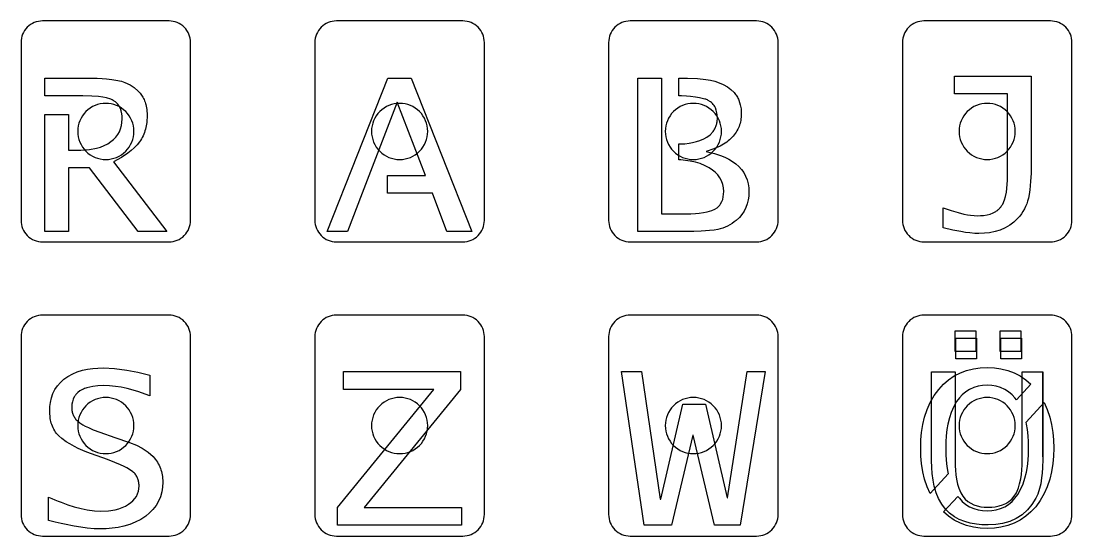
# Model space of a CAD drawing. Extents: x -337 to 6273, y 368 to 2065.
# Drawn here: x -197.6 to -85.4, y 1638.6 to 1693.6 of the extents above; entities that cross this region are included whole.
import ezdxf

# ---------------------------------------------------------------- set-up
doc = ezdxf.new("R2010")
doc.units = 0
doc.header["$LTSCALE"] = 100
doc.layers.add('EBENE_1', color=1, linetype='CONTINUOUS')

msp = doc.modelspace()

# ---------------------------------------------------------------- linework, layer by layer
at = {"layer": 'EBENE_1', "color": 2}
for points in [[(-181.785078, 1693.602127), (-195.28509, 1693.602127, 0.199586), (-196.911423, 1692.928468, 0.199586), (-197.585082, 1691.302135), (-197.585082, 1672.302118, 0.199586), (-196.911423, 1670.675786, 0.199586), (-195.28509, 1670.002127), (-181.785073, 1670.002127, 0.199586), (-180.158741, 1670.675786, 0.199586), (-179.485082, 1672.302118), (-179.485082, 1691.302135, 0.199586), (-180.158742, 1692.928468, 0.199586), (-181.785078, 1693.602127)], [(-150.425078, 1693.602127), (-163.92509, 1693.602127, 0.199586), (-165.551423, 1692.928468, 0.199586), (-166.225082, 1691.302135), (-166.225082, 1672.302118, 0.199586), (-165.551423, 1670.675786, 0.199586), (-163.92509, 1670.002127), (-150.425073, 1670.002127, 0.199586), (-148.798741, 1670.675786, 0.199586), (-148.125082, 1672.302118), (-148.125082, 1691.302135, 0.199586), (-148.798742, 1692.928468, 0.199586), (-150.425078, 1693.602127)], [(-119.065078, 1693.602127), (-132.56509, 1693.602127, 0.199586), (-134.191423, 1692.928468, 0.199586), (-134.865082, 1691.302135), (-134.865082, 1672.302118, 0.199586), (-134.191423, 1670.675786, 0.199586), (-132.56509, 1670.002127), (-119.065073, 1670.002127, 0.199586), (-117.438741, 1670.675786, 0.199586), (-116.765082, 1672.302118), (-116.765082, 1691.302135, 0.199586), (-117.438742, 1692.928468, 0.199586), (-119.065078, 1693.602127)], [(-87.705078, 1693.602127), (-101.20509, 1693.602127, 0.199586), (-102.831423, 1692.928468, 0.199586), (-103.505082, 1691.302135), (-103.505082, 1672.302118, 0.199586), (-102.831423, 1670.675786, 0.199586), (-101.20509, 1670.002127), (-87.705073, 1670.002127, 0.199586), (-86.078741, 1670.675786, 0.199586), (-85.405082, 1672.302118), (-85.405082, 1691.302135, 0.199586), (-86.078742, 1692.928468, 0.199586), (-87.705078, 1693.602127)], [(-181.785078, 1662.176127), (-195.28509, 1662.176127, 0.199586), (-196.911423, 1661.502468, 0.199586), (-197.585082, 1659.876135), (-197.585082, 1640.876118, 0.199586), (-196.911423, 1639.249786, 0.199586), (-195.28509, 1638.576127), (-181.785073, 1638.576127, 0.199586), (-180.158741, 1639.249786, 0.199586), (-179.485082, 1640.876118), (-179.485082, 1659.876135, 0.199586), (-180.158742, 1661.502468, 0.199586), (-181.785078, 1662.176127)], [(-150.425078, 1662.176127), (-163.92509, 1662.176127, 0.199586), (-165.551423, 1661.502468, 0.199586), (-166.225082, 1659.876135), (-166.225082, 1640.876118, 0.199586), (-165.551423, 1639.249786, 0.199586), (-163.92509, 1638.576127), (-150.425073, 1638.576127, 0.199586), (-148.798741, 1639.249786, 0.199586), (-148.125082, 1640.876118), (-148.125082, 1659.876135, 0.199586), (-148.798742, 1661.502468, 0.199586), (-150.425078, 1662.176127)], [(-119.065078, 1662.176127), (-132.56509, 1662.176127, 0.199586), (-134.191423, 1661.502468, 0.199586), (-134.865082, 1659.876135), (-134.865082, 1640.876118, 0.199586), (-134.191423, 1639.249786, 0.199586), (-132.56509, 1638.576127), (-119.065073, 1638.576127, 0.199586), (-117.438741, 1639.249786, 0.199586), (-116.765082, 1640.876118), (-116.765082, 1659.876135, 0.199586), (-117.438742, 1661.502468, 0.199586), (-119.065078, 1662.176127)], [(-87.705078, 1662.176127), (-101.20509, 1662.176127, 0.199586), (-102.831423, 1661.502468, 0.199586), (-103.505082, 1659.876135), (-103.505082, 1640.876118, 0.199586), (-102.831423, 1639.249786, 0.199586), (-101.20509, 1638.576127), (-87.705073, 1638.576127, 0.199586), (-86.078741, 1639.249786, 0.199586), (-85.405082, 1640.876118), (-85.405082, 1659.876135, 0.199586), (-86.078742, 1661.502468, 0.199586), (-87.705078, 1662.176127)]]:
    msp.add_lwpolyline(points, format="xyb", close=True, dxfattribs=at)
at = {"layer": 'EBENE_1', "color": 7}
for points in [[(-190.259191, 1677.924572), (-192.534483, 1677.924572), (-192.534483, 1671.098695), (-195.057957, 1671.098695), (-195.057957, 1683.620081), (-192.534483, 1683.620081), (-192.534483, 1679.816388), (-191.205099, 1679.816388), (-190.279019, 1679.868026), (-189.517794, 1680.005141), (-189.093617, 1680.130972), (-188.714523, 1680.281835), (-188.328265, 1680.482693), (-187.983899, 1680.713163), (-187.705422, 1680.9471), (-187.472208, 1681.190903), (-187.259277, 1681.474505), (-187.088137, 1681.775424), (-186.957668, 1682.093085), (-186.863813, 1682.437799), (-186.813055, 1682.769837), (-186.795122, 1683.134456), (-186.805799, 1683.434339), (-186.835141, 1683.695754), (-186.89621, 1683.988857), (-186.978536, 1684.238166), (-187.107077, 1684.50071, 0.041184), (-187.262182, 1684.720999, 0.043664), (-187.457413, 1684.917143, 0.042429), (-187.6899, 1685.081596, 0.042304), (-188.006027, 1685.232859), (-188.474736, 1685.378564), (-188.841286, 1685.45534), (-189.304065, 1685.522533), (-190.026235, 1685.58281), (-190.987796, 1685.606879), (-192.534483, 1685.606879), (-195.052644, 1685.606879), (-195.052644, 1687.498695), (-190.463711, 1687.498695), (-189.929496, 1687.49433), (-189.456105, 1687.482227), (-188.914399, 1687.456806), (-188.45188, 1687.4229), (-187.896915, 1687.362785), (-187.454889, 1687.294115), (-186.876807, 1687.161618), (-186.488341, 1687.025741), (-185.947709, 1686.765326), (-185.504283, 1686.481381), (-185.063872, 1686.100137, -0.042775), (-184.717387, 1685.682126, -0.043941), (-184.444881, 1685.204842, -0.041965), (-184.249164, 1684.663771), (-184.147662, 1684.145343), (-184.110789, 1683.54889), (-184.160552, 1682.743327), (-184.296388, 1682.0524, -0.043727), (-184.56442, 1681.323224, -0.04638), (-184.936261, 1680.691992), (-185.19395, 1680.369324), (-185.516749, 1680.033812), (-185.826057, 1679.758529), (-186.192625, 1679.472408), (-186.852812, 1679.032267), (-187.696092, 1678.563699), (-182.034025, 1671.098695), (-185.082262, 1671.098695), (-190.259191, 1677.924572)], [(-190.259191, 1677.924572), (-192.534483, 1677.924572), (-192.534483, 1671.098695), (-195.057957, 1671.098695), (-195.057957, 1683.620081), (-192.534483, 1683.620081), (-192.534483, 1679.816388), (-191.205099, 1679.816388), (-190.279019, 1679.868026), (-189.517794, 1680.005141), (-189.093617, 1680.130972), (-188.714523, 1680.281835), (-188.328265, 1680.482693), (-187.983899, 1680.713163), (-187.705422, 1680.9471), (-187.472208, 1681.190903), (-187.259277, 1681.474505), (-187.088137, 1681.775424), (-186.957668, 1682.093085), (-186.863813, 1682.437799), (-186.813055, 1682.769837), (-186.795122, 1683.134456), (-186.805799, 1683.434339), (-186.835141, 1683.695754), (-186.89621, 1683.988857), (-186.978536, 1684.238166), (-187.107077, 1684.50071, 0.041184), (-187.262182, 1684.720999, 0.043664), (-187.457413, 1684.917143, 0.042429), (-187.6899, 1685.081596, 0.042304), (-188.006027, 1685.232859), (-188.474736, 1685.378564), (-188.841286, 1685.45534), (-189.304065, 1685.522533), (-190.026235, 1685.58281), (-190.987796, 1685.606879), (-192.534483, 1685.606879), (-195.052644, 1685.606879), (-195.052644, 1687.498695), (-190.463711, 1687.498695), (-189.929496, 1687.49433), (-189.456105, 1687.482227), (-188.914399, 1687.456806), (-188.45188, 1687.4229), (-187.896915, 1687.362785), (-187.454889, 1687.294115), (-186.876807, 1687.161618), (-186.488341, 1687.025741), (-185.947709, 1686.765326), (-185.504283, 1686.481381), (-185.063872, 1686.100137, -0.042775), (-184.717387, 1685.682126, -0.043941), (-184.444881, 1685.204842, -0.041965), (-184.249164, 1684.663771), (-184.147662, 1684.145343), (-184.110789, 1683.54889), (-184.160552, 1682.743327), (-184.296388, 1682.0524, -0.043727), (-184.56442, 1681.323224, -0.04638), (-184.936261, 1680.691992), (-185.19395, 1680.369324), (-185.516749, 1680.033812), (-185.826057, 1679.758529), (-186.192625, 1679.472408), (-186.852812, 1679.032267), (-187.696092, 1678.563699), (-182.034025, 1671.098695), (-185.082262, 1671.098695), (-190.259191, 1677.924572)], [(-123.287705, 1682.811704), (-123.255819, 1683.242109), (-123.26811, 1683.542066), (-123.301767, 1683.801822), (-123.371846, 1684.091669), (-123.466652, 1684.337406, 0.041883), (-123.609702, 1684.586392, 0.043934), (-123.78462, 1684.797031, 0.042899), (-123.991002, 1684.972361), (-124.240074, 1685.121142, 0.040387), (-124.596282, 1685.262471), (-125.160418, 1685.402793), (-125.580177, 1685.471622), (-126.117415, 1685.532243), (-126.559364, 1685.565654), (-127.081594, 1685.590776), (-127.385576, 1685.601449), (-127.385576, 1687.496199), (-126.451454, 1687.498695), (-125.378534, 1687.462094), (-124.501233, 1687.365481), (-123.991227, 1687.272841), (-123.544247, 1687.163298), (-123.049978, 1687.002983), (-122.629086, 1686.824233), (-122.178378, 1686.573065), (-121.807059, 1686.299174), (-121.453525, 1685.948295, -0.04114), (-121.172418, 1685.561079, -0.040138), (-120.960121, 1685.138419), (-120.806622, 1684.659003), (-120.727832, 1684.206423), (-120.699311, 1683.689498, -0.045085), (-120.763909, 1682.974538, -0.048713), (-120.946027, 1682.335349, -0.049106), (-121.249904, 1681.741616, -0.045776), (-121.689958, 1681.177729, -0.044137), (-122.256974, 1680.671905, -0.040199), (-122.963658, 1680.228997), (-123.640565, 1679.929062), (-124.457378, 1679.67578), (-123.54643, 1679.451764), (-122.80047, 1679.198325), (-122.384932, 1679.02005), (-122.018644, 1678.833995), (-121.633277, 1678.600452), (-121.301, 1678.357853), (-120.968579, 1678.061398), (-120.689391, 1677.751556), (-120.438589, 1677.397077), (-120.236303, 1677.0199), (-120.083935, 1676.626861), (-119.974123, 1676.200213), (-119.914909, 1675.790975), (-119.894011, 1675.342499), (-119.912995, 1674.892595), (-119.966515, 1674.484903), (-120.068051, 1674.052833), (-120.208026, 1673.660291), (-120.400795, 1673.273452), (-120.638074, 1672.916901), (-120.911611, 1672.598675), (-121.236177, 1672.300254, -0.124507), (-123.217471, 1671.335172), (-123.588378, 1671.268445), (-124.104842, 1671.204257), (-124.507734, 1671.169089), (-124.99977, 1671.138529), (-125.784342, 1671.109914), (-126.796583, 1671.098695), (-131.743426, 1671.098695), (-131.743426, 1687.498695), (-129.225265, 1687.498695), (-129.225265, 1680.404385), (-129.225265, 1672.990511), (-126.949973, 1672.990511), (-126.48511, 1672.995232), (-126.074084, 1673.008303), (-125.602989, 1673.035856), (-125.201996, 1673.072581), (-124.721099, 1673.137874), (-124.339582, 1673.212473), (-123.848686, 1673.35468), (-123.517861, 1673.501813), (-123.279476, 1673.657076, 0.041793), (-123.080968, 1673.838236, 0.042011), (-122.915055, 1674.050454), (-122.779036, 1674.299509), (-122.68891, 1674.543413), (-122.622348, 1674.828954), (-122.590086, 1675.085846), (-122.578344, 1675.380846), (-122.604447, 1675.781636), (-122.678578, 1676.147098), (-122.809308, 1676.510237), (-122.994061, 1676.851794), (-123.215454, 1677.149844), (-123.495984, 1677.439292), (-123.778459, 1677.671074), (-124.11864, 1677.899007), (-124.574444, 1678.14328), (-125.098617, 1678.359467), (-125.589693, 1678.513373), (-126.145465, 1678.642789), (-127.155082, 1678.771422), (-127.38544, 1678.772118), (-127.38544, 1680.472118), (-127.155082, 1680.471422), (-126.712108, 1680.492044), (-126.283676, 1680.552588), (-125.905607, 1680.624172), (-125.482646, 1680.729352), (-125.120734, 1680.846129), (-124.716339, 1681.015893), (-124.384898, 1681.198199), (-124.037343, 1681.453826, 0.041938), (-123.767494, 1681.72762, 0.047591), (-123.537875, 1682.063828, 0.047506), (-123.375617, 1682.438018, 0.041602), (-123.287705, 1682.811704)], [(-123.287705, 1682.811704), (-123.255819, 1683.242109), (-123.26811, 1683.542066), (-123.301767, 1683.801822), (-123.371846, 1684.091669), (-123.466652, 1684.337406, 0.041883), (-123.609702, 1684.586392, 0.043934), (-123.78462, 1684.797031, 0.042899), (-123.991002, 1684.972361), (-124.240074, 1685.121142, 0.040387), (-124.596282, 1685.262471), (-125.160418, 1685.402793), (-125.580177, 1685.471622), (-126.117415, 1685.532243), (-126.559364, 1685.565654), (-127.081594, 1685.590776), (-127.385576, 1685.601449), (-127.385576, 1687.496199), (-126.451454, 1687.498695), (-125.378534, 1687.462094), (-124.501233, 1687.365481), (-123.991227, 1687.272841), (-123.544247, 1687.163298), (-123.049978, 1687.002983), (-122.629086, 1686.824233), (-122.178378, 1686.573065), (-121.807059, 1686.299174), (-121.453525, 1685.948295, -0.04114), (-121.172418, 1685.561079, -0.040138), (-120.960121, 1685.138419), (-120.806622, 1684.659003), (-120.727832, 1684.206423), (-120.699311, 1683.689498, -0.045085), (-120.763909, 1682.974538, -0.048713), (-120.946027, 1682.335349, -0.049106), (-121.249904, 1681.741616, -0.045776), (-121.689958, 1681.177729, -0.044137), (-122.256974, 1680.671905, -0.040199), (-122.963658, 1680.228997), (-123.640565, 1679.929062), (-124.457378, 1679.67578), (-123.54643, 1679.451764), (-122.80047, 1679.198325), (-122.384932, 1679.02005), (-122.018644, 1678.833995), (-121.633277, 1678.600452), (-121.301, 1678.357853), (-120.968579, 1678.061398), (-120.689391, 1677.751556), (-120.438589, 1677.397077), (-120.236303, 1677.0199), (-120.083935, 1676.626861), (-119.974123, 1676.200213), (-119.914909, 1675.790975), (-119.894011, 1675.342499), (-119.912995, 1674.892595), (-119.966515, 1674.484903), (-120.068051, 1674.052833), (-120.208026, 1673.660291), (-120.400795, 1673.273452), (-120.638074, 1672.916901), (-120.911611, 1672.598675), (-121.236177, 1672.300254, -0.124507), (-123.217471, 1671.335172), (-123.588378, 1671.268445), (-124.104842, 1671.204257), (-124.507734, 1671.169089), (-124.99977, 1671.138529), (-125.784342, 1671.109914), (-126.796583, 1671.098695), (-131.743426, 1671.098695), (-131.743426, 1687.498695), (-129.225265, 1687.498695), (-129.225265, 1680.404385), (-129.225265, 1672.990511), (-126.949973, 1672.990511), (-126.48511, 1672.995232), (-126.074084, 1673.008303), (-125.602989, 1673.035856), (-125.201996, 1673.072581), (-124.721099, 1673.137874), (-124.339582, 1673.212473), (-123.848686, 1673.35468), (-123.517861, 1673.501813), (-123.279476, 1673.657076, 0.041793), (-123.080968, 1673.838236, 0.042011), (-122.915055, 1674.050454), (-122.779036, 1674.299509), (-122.68891, 1674.543413), (-122.622348, 1674.828954), (-122.590086, 1675.085846), (-122.578344, 1675.380846), (-122.604447, 1675.781636), (-122.678578, 1676.147098), (-122.809308, 1676.510237), (-122.994061, 1676.851794), (-123.215454, 1677.149844), (-123.495984, 1677.439292), (-123.778459, 1677.671074), (-124.11864, 1677.899007), (-124.574444, 1678.14328), (-125.098617, 1678.359467), (-125.589693, 1678.513373), (-126.145465, 1678.642789), (-127.155082, 1678.771422), (-127.38544, 1678.772118), (-127.38544, 1680.472118), (-127.155082, 1680.471422), (-126.712108, 1680.492044), (-126.283676, 1680.552588), (-125.905607, 1680.624172), (-125.482646, 1680.729352), (-125.120734, 1680.846129), (-124.716339, 1681.015893), (-124.384898, 1681.198199), (-124.037343, 1681.453826, 0.041938), (-123.767494, 1681.72762, 0.047591), (-123.537875, 1682.063828, 0.047506), (-123.375617, 1682.438018, 0.041602), (-123.287705, 1682.811704)], [(-99.146274, 1671.514128), (-99.146274, 1673.648812), (-98.302627, 1673.367596), (-97.547394, 1673.136683), (-96.934844, 1672.980076), (-96.559338, 1672.901777), (-96.235763, 1672.848077), (-95.846126, 1672.804862), (-95.528815, 1672.792382), (-95.158436, 1672.80289), (-94.832555, 1672.831923), (-94.465549, 1672.89218), (-94.151345, 1672.973197), (-93.805858, 1673.104354), (-93.518212, 1673.260073, 0.042268), (-93.235687, 1673.475482, 0.044085), (-93.004263, 1673.725507, 0.045023), (-92.800024, 1674.045074), (-92.611283, 1674.482757), (-92.500927, 1674.853569), (-92.405331, 1675.313736), (-92.350158, 1675.705938), (-92.308864, 1676.165242), (-92.289163, 1676.567982), (-92.28205, 1677.023403), (-92.28205, 1685.805008), (-97.957498, 1685.805008), (-97.957498, 1687.696824), (-89.763889, 1687.696824), (-89.763889, 1678.36557), (-89.778311, 1677.322499), (-89.815418, 1676.502559), (-89.854127, 1675.995903), (-89.898958, 1675.573836), (-89.976155, 1675.052247), (-90.057888, 1674.658633, -0.126821), (-91.182751, 1672.523948), (-91.596802, 1672.11734), (-92.052454, 1671.771298), (-92.539602, 1671.489782), (-93.082088, 1671.258159), (-93.610073, 1671.098566), (-94.199749, 1670.981861), (-94.745026, 1670.921915), (-95.34986, 1670.900566), (-95.790938, 1670.913273), (-96.310711, 1670.955976), (-96.758071, 1671.011957), (-97.265461, 1671.09309), (-98.118754, 1671.263714), (-99.146274, 1671.514128)], [(-99.146274, 1671.514128), (-99.146274, 1673.648812), (-98.302627, 1673.367596), (-97.547394, 1673.136683), (-96.934844, 1672.980076), (-96.559338, 1672.901777), (-96.235763, 1672.848077), (-95.846126, 1672.804862), (-95.528815, 1672.792382), (-95.158436, 1672.80289), (-94.832555, 1672.831923), (-94.465549, 1672.89218), (-94.151345, 1672.973197), (-93.805858, 1673.104354), (-93.518212, 1673.260073, 0.042268), (-93.235687, 1673.475482, 0.044085), (-93.004263, 1673.725507, 0.045023), (-92.800024, 1674.045074), (-92.611283, 1674.482757), (-92.500927, 1674.853569), (-92.405331, 1675.313736), (-92.350158, 1675.705938), (-92.308864, 1676.165242), (-92.289163, 1676.567982), (-92.28205, 1677.023403), (-92.28205, 1685.805008), (-97.957498, 1685.805008), (-97.957498, 1687.696824), (-89.763889, 1687.696824), (-89.763889, 1678.36557), (-89.778311, 1677.322499), (-89.815418, 1676.502559), (-89.854127, 1675.995903), (-89.898958, 1675.573836), (-89.976155, 1675.052247), (-90.057888, 1674.658633, -0.126821), (-91.182751, 1672.523948), (-91.596802, 1672.11734), (-92.052454, 1671.771298), (-92.539602, 1671.489782), (-93.082088, 1671.258159), (-93.610073, 1671.098566), (-94.199749, 1670.981861), (-94.745026, 1670.921915), (-95.34986, 1670.900566), (-95.790938, 1670.913273), (-96.310711, 1670.955976), (-96.758071, 1671.011957), (-97.265461, 1671.09309), (-98.118754, 1671.263714), (-99.146274, 1671.514128)], [(-183.822842, 1655.751582), (-183.822842, 1653.565768), (-185.112472, 1654.017314), (-186.245911, 1654.326632), (-186.892863, 1654.460917), (-187.493181, 1654.554561), (-188.150622, 1654.619149), (-188.756903, 1654.639501), (-189.39792, 1654.617067), (-189.921373, 1654.557894), (-190.560225, 1654.413631, 0.042851), (-191.036699, 1654.226265), (-191.303237, 1654.073152), (-191.523077, 1653.905842), (-191.730049, 1653.693803, 0.040795), (-191.895068, 1653.459101), (-192.01835, 1653.205685), (-192.107646, 1652.917918), (-192.153316, 1652.647358), (-192.169841, 1652.338644, 0.045664), (-192.128936, 1651.891685, 0.052241), (-192.017837, 1651.515155, 0.057912), (-191.818502, 1651.156268, 0.055266), (-191.530714, 1650.836695), (-191.309721, 1650.661835), (-190.989088, 1650.456933), (-190.727106, 1650.313944), (-190.399563, 1650.154927), (-189.868468, 1649.928162), (-189.165944, 1649.667093), (-187.555344, 1649.104661), (-186.021439, 1648.580577), (-185.275578, 1648.281911), (-184.66279, 1647.96737), (-184.000711, 1647.521301), (-183.489655, 1647.05449, -0.048368), (-183.02706, 1646.452308, -0.050395), (-182.704955, 1645.798373, -0.046953), (-182.521276, 1645.11653, -0.042351), (-182.45511, 1644.336773), (-182.4831, 1643.787374), (-182.562468, 1643.285881), (-182.707861, 1642.768881), (-182.910437, 1642.290071), (-183.172616, 1641.840983), (-183.499562, 1641.41499), (-183.853568, 1641.051276), (-184.276622, 1640.70014), (-184.800517, 1640.351823), (-185.384206, 1640.048676), (-185.959282, 1639.819088), (-186.599478, 1639.627885), (-187.201413, 1639.499176), (-187.866745, 1639.404894), (-188.480936, 1639.356057), (-189.153162, 1639.3388), (-189.790416, 1639.357625), (-190.541916, 1639.42092), (-191.188078, 1639.503789), (-191.921326, 1639.623916), (-192.253874, 1639.686291), (-192.604619, 1639.756862), (-192.936565, 1639.827851), (-193.284943, 1639.906446), (-193.932256, 1640.062685), (-194.636872, 1640.24636), (-194.636872, 1642.738956), (-194.297366, 1642.588652), (-193.971379, 1642.449408), (-193.627463, 1642.308194), (-193.298379, 1642.178848), (-192.578393, 1641.91724), (-191.927492, 1641.708836), (-191.178786, 1641.507146), (-190.51693, 1641.368367), (-189.74194, 1641.262363), (-189.076466, 1641.230616), (-188.229743, 1641.272402), (-187.53084, 1641.383542), (-187.137884, 1641.486161), (-186.787133, 1641.608804), (-186.421769, 1641.775586), (-186.098134, 1641.965612), (-185.846968, 1642.149547), (-185.637873, 1642.337938), (-185.436325, 1642.567143), (-185.276226, 1642.805544), (-185.147166, 1643.070059), (-185.055247, 1643.353365), (-185.004085, 1643.633443), (-184.986053, 1643.940515, 0.046553), (-185.028143, 1644.391599, 0.053921), (-185.1415, 1644.766246, 0.060677), (-185.347074, 1645.123002, 0.057849), (-185.644354, 1645.436072), (-185.885053, 1645.613552), (-186.277057, 1645.846113), (-186.57396, 1645.998736), (-186.956239, 1646.177358), (-187.554632, 1646.43086), (-188.360644, 1646.739891), (-190.047939, 1647.353453), (-190.54276, 1647.543203), (-190.982004, 1647.723807), (-191.471509, 1647.941706), (-191.891907, 1648.146513), (-192.371752, 1648.406748), (-192.761187, 1648.646661), (-193.215082, 1648.975979), (-193.543964, 1649.270834, -0.055874), (-193.986496, 1649.828823, -0.055167), (-194.299339, 1650.478689, -0.045584), (-194.461548, 1651.121108), (-194.521829, 1651.891255), (-194.500944, 1652.398605), (-194.442207, 1652.856716), (-194.329755, 1653.345093), (-194.175078, 1653.786147), (-193.959385, 1654.224122), (-193.694447, 1654.624621), (-193.385855, 1654.983371), (-193.01988, 1655.316976), (-192.576594, 1655.632315), (-192.071233, 1655.907404), (-191.577031, 1656.110715), (-191.016789, 1656.280779), (-190.496743, 1656.392498), (-189.914488, 1656.474662), (-189.382556, 1656.516462), (-188.79525, 1656.531317), (-187.62238, 1656.479798), (-186.285289, 1656.310387), (-185.121803, 1656.082149), (-183.822842, 1655.751582)], [(-183.822842, 1655.751582), (-183.822842, 1653.565768), (-185.112472, 1654.017314), (-186.245911, 1654.326632), (-186.892863, 1654.460917), (-187.493181, 1654.554561), (-188.150622, 1654.619149), (-188.756903, 1654.639501), (-189.39792, 1654.617067), (-189.921373, 1654.557894), (-190.560225, 1654.413631, 0.042851), (-191.036699, 1654.226265), (-191.303237, 1654.073152), (-191.523077, 1653.905842), (-191.730049, 1653.693803, 0.040795), (-191.895068, 1653.459101), (-192.01835, 1653.205685), (-192.107646, 1652.917918), (-192.153316, 1652.647358), (-192.169841, 1652.338644, 0.045664), (-192.128936, 1651.891685, 0.052241), (-192.017837, 1651.515155, 0.057912), (-191.818502, 1651.156268, 0.055266), (-191.530714, 1650.836695), (-191.309721, 1650.661835), (-190.989088, 1650.456933), (-190.727106, 1650.313944), (-190.399563, 1650.154927), (-189.868468, 1649.928162), (-189.165944, 1649.667093), (-187.555344, 1649.104661), (-186.021439, 1648.580577), (-185.275578, 1648.281911), (-184.66279, 1647.96737), (-184.000711, 1647.521301), (-183.489655, 1647.05449, -0.048368), (-183.02706, 1646.452308, -0.050395), (-182.704955, 1645.798373, -0.046953), (-182.521276, 1645.11653, -0.042351), (-182.45511, 1644.336773), (-182.4831, 1643.787374), (-182.562468, 1643.285881), (-182.707861, 1642.768881), (-182.910437, 1642.290071), (-183.172616, 1641.840983), (-183.499562, 1641.41499), (-183.853568, 1641.051276), (-184.276622, 1640.70014), (-184.800517, 1640.351823), (-185.384206, 1640.048676), (-185.959282, 1639.819088), (-186.599478, 1639.627885), (-187.201413, 1639.499176), (-187.866745, 1639.404894), (-188.480936, 1639.356057), (-189.153162, 1639.3388), (-189.790416, 1639.357625), (-190.541916, 1639.42092), (-191.188078, 1639.503789), (-191.921326, 1639.623916), (-192.253874, 1639.686291), (-192.604619, 1639.756862), (-192.936565, 1639.827851), (-193.284943, 1639.906446), (-193.932256, 1640.062685), (-194.636872, 1640.24636), (-194.636872, 1642.738956), (-194.297366, 1642.588652), (-193.971379, 1642.449408), (-193.627463, 1642.308194), (-193.298379, 1642.178848), (-192.578393, 1641.91724), (-191.927492, 1641.708836), (-191.178786, 1641.507146), (-190.51693, 1641.368367), (-189.74194, 1641.262363), (-189.076466, 1641.230616), (-188.229743, 1641.272402), (-187.53084, 1641.383542), (-187.137884, 1641.486161), (-186.787133, 1641.608804), (-186.421769, 1641.775586), (-186.098134, 1641.965612), (-185.846968, 1642.149547), (-185.637873, 1642.337938), (-185.436325, 1642.567143), (-185.276226, 1642.805544), (-185.147166, 1643.070059), (-185.055247, 1643.353365), (-185.004085, 1643.633443), (-184.986053, 1643.940515, 0.046553), (-185.028143, 1644.391599, 0.053921), (-185.1415, 1644.766246, 0.060677), (-185.347074, 1645.123002, 0.057849), (-185.644354, 1645.436072), (-185.885053, 1645.613552), (-186.277057, 1645.846113), (-186.57396, 1645.998736), (-186.956239, 1646.177358), (-187.554632, 1646.43086), (-188.360644, 1646.739891), (-190.047939, 1647.353453), (-190.54276, 1647.543203), (-190.982004, 1647.723807), (-191.471509, 1647.941706), (-191.891907, 1648.146513), (-192.371752, 1648.406748), (-192.761187, 1648.646661), (-193.215082, 1648.975979), (-193.543964, 1649.270834, -0.055874), (-193.986496, 1649.828823, -0.055167), (-194.299339, 1650.478689, -0.045584), (-194.461548, 1651.121108), (-194.521829, 1651.891255), (-194.500944, 1652.398605), (-194.442207, 1652.856716), (-194.329755, 1653.345093), (-194.175078, 1653.786147), (-193.959385, 1654.224122), (-193.694447, 1654.624621), (-193.385855, 1654.983371), (-193.01988, 1655.316976), (-192.576594, 1655.632315), (-192.071233, 1655.907404), (-191.577031, 1656.110715), (-191.016789, 1656.280779), (-190.496743, 1656.392498), (-189.914488, 1656.474662), (-189.382556, 1656.516462), (-188.79525, 1656.531317), (-187.62238, 1656.479798), (-186.285289, 1656.310387), (-185.121803, 1656.082149), (-183.822842, 1655.751582)]]:
    msp.add_lwpolyline(points, format="xyb", close=True, dxfattribs=at)
for points in [[(-149.455309, 1671.098695), (-152.121068, 1671.098695), (-153.669353, 1675.201891), (-158.46299, 1675.201891), (-158.46299, 1677.087405), (-154.422924, 1677.087405), (-157.431614, 1684.929404), (-161.164116, 1675.201891), (-162.738366, 1671.098695), (-164.909401, 1671.098695), (-158.441435, 1687.498695), (-155.923274, 1687.498695), (-149.455309, 1671.098695)], [(-149.455309, 1671.098695), (-152.121068, 1671.098695), (-153.669353, 1675.201891), (-158.46299, 1675.201891), (-158.46299, 1677.087405), (-154.422924, 1677.087405), (-157.431614, 1684.929404), (-161.164116, 1675.201891), (-162.738366, 1671.098695), (-164.909401, 1671.098695), (-158.441435, 1687.498695), (-155.923274, 1687.498695), (-149.455309, 1671.098695)], [(-97.870759, 1658.283744), (-97.870759, 1660.495124), (-95.659379, 1660.495124), (-95.659379, 1658.283744), (-97.870759, 1658.283744)], [(-93.068966, 1658.283744), (-93.068966, 1660.495124), (-90.857587, 1660.495124), (-90.857587, 1658.283744), (-93.068966, 1658.283744)], [(-97.800366, 1657.500102), (-97.800366, 1659.711481), (-95.588987, 1659.711481), (-95.588987, 1657.500102), (-97.800366, 1657.500102)], [(-92.998574, 1657.500102), (-92.998574, 1659.711481), (-90.787194, 1659.711481), (-90.787194, 1657.500102), (-92.998574, 1657.500102)], [(-156.920312, 1656.135059), (-150.663259, 1656.135059), (-150.663259, 1654.243243), (-160.940422, 1641.626875), (-150.560998, 1641.626875), (-150.560998, 1639.735059), (-163.803711, 1639.735059), (-163.803711, 1641.626875), (-153.513765, 1654.243243), (-163.177366, 1654.243243), (-163.177366, 1656.135059), (-156.920312, 1656.135059)], [(-156.920312, 1656.135059), (-150.663259, 1656.135059), (-150.663259, 1654.243243), (-160.940422, 1641.626875), (-150.560998, 1641.626875), (-150.560998, 1639.735059), (-163.803711, 1639.735059), (-163.803711, 1641.626875), (-153.513765, 1654.243243), (-163.177366, 1654.243243), (-163.177366, 1656.135059), (-156.920312, 1656.135059)], [(-131.053169, 1639.735059), (-133.494634, 1656.135059), (-131.347167, 1656.135059), (-129.353091, 1642.50887), (-129.308352, 1642.50887), (-126.949973, 1652.67099), (-124.52129, 1652.67099), (-122.194868, 1642.662261), (-122.162912, 1642.662261), (-120.060184, 1656.135059), (-118.142802, 1656.135059), (-120.839919, 1639.735059), (-123.575382, 1639.735059), (-125.837892, 1649.360312), (-125.863457, 1649.360312), (-128.138749, 1639.735059), (-131.053169, 1639.735059)], [(-131.053169, 1639.735059), (-133.494634, 1656.135059), (-131.347167, 1656.135059), (-129.353091, 1642.50887), (-129.308352, 1642.50887), (-126.949973, 1652.67099), (-124.52129, 1652.67099), (-122.194868, 1642.662261), (-122.162912, 1642.662261), (-120.060184, 1656.135059), (-118.142802, 1656.135059), (-120.839919, 1639.735059), (-123.575382, 1639.735059), (-125.837892, 1649.360312), (-125.863457, 1649.360312), (-128.138749, 1639.735059), (-131.053169, 1639.735059)], [(-91.490308, 1653.337754), (-91.806597, 1653.676764), (-92.185323, 1653.991591), (-92.59017, 1654.2436), (-93.023494, 1654.436395), (-93.498553, 1654.575113), (-93.954904, 1654.64931), (-94.461473, 1654.675695), (-94.967751, 1654.649331), (-95.423503, 1654.575229), (-95.898222, 1654.436524), (-96.330823, 1654.243797), (-96.734905, 1653.991742), (-97.112559, 1653.676889), (-97.427663, 1653.337843), (-97.727412, 1652.930878), (-98.030792, 1652.402573), (-98.300288, 1651.780928), (-98.487428, 1651.20402), (-98.645445, 1650.540577), (-98.746225, 1649.940415), (-98.8206, 1649.265423), (-98.858111, 1648.653506), (-98.87145, 1647.977643), (-98.858143, 1647.29996), (-98.820732, 1646.686628), (-98.746489, 1646.00972), (-98.645913, 1645.408235), (-98.604739, 1645.211667), (-100.541099, 1643.106994), (-100.868642, 1643.84653), (-101.140355, 1644.666316), (-101.32535, 1645.445836), (-101.46068, 1646.306918), (-101.530942, 1647.104142), (-101.555783, 1647.977643), (-101.530878, 1648.84949), (-101.460418, 1649.645496), (-101.32486, 1650.504616), (-101.139514, 1651.282848), (-100.867683, 1652.100524), (-100.539891, 1652.838864), (-100.118177, 1653.570862), (-99.630313, 1654.234697), (-99.11836, 1654.790924), (-98.580015, 1655.259017), (-97.971268, 1655.673234), (-97.319688, 1656.008368), (-96.648532, 1656.257338), (-95.91732, 1656.437187), (-95.220026, 1656.53349), (-94.455082, 1656.567511), (-93.689841, 1656.533463), (-92.992301, 1656.437085), (-92.261108, 1656.257178), (-91.589967, 1656.008144), (-90.93851, 1655.673005), (-90.329867, 1655.258799), (-89.79167, 1654.790795), (-91.324287, 1653.124958), (-91.490308, 1653.337754)], [(-92.184981, 1641.951161), (-91.806362, 1642.265964), (-91.490196, 1642.604884), (-91.189143, 1643.011626), (-90.883863, 1643.540602), (-90.612641, 1644.163817), (-90.424531, 1644.741987), (-90.265663, 1645.407471), (-90.164455, 1646.009129), (-90.089751, 1646.686203), (-90.052104, 1647.299731), (-90.038714, 1647.977643), (-90.052141, 1648.653842), (-90.089899, 1649.266043), (-90.164755, 1649.941248), (-90.26619, 1650.54162), (-90.306608, 1650.7329), (-88.370083, 1652.838489), (-88.042354, 1652.100196), (-87.770574, 1651.282578), (-87.585251, 1650.50435), (-87.449714, 1649.645236), (-87.379277, 1648.849348), (-87.35438, 1647.977643), (-87.37923, 1647.104), (-87.449515, 1646.306658), (-87.584866, 1645.445569), (-87.769884, 1644.666046), (-88.04165, 1643.8462), (-88.369255, 1643.106616), (-88.791509, 1642.372615), (-89.27985, 1641.707807), (-89.791804, 1641.15158), (-90.330149, 1640.683487), (-90.938896, 1640.26927), (-91.590476, 1639.934137), (-92.261631, 1639.685166), (-92.992843, 1639.505317), (-93.690137, 1639.409014), (-94.455082, 1639.374993), (-95.220322, 1639.409041), (-95.917863, 1639.505419), (-96.649055, 1639.685327), (-97.320197, 1639.93436), (-97.971654, 1640.2695), (-98.580297, 1640.683705), (-99.118493, 1641.15171), (-97.590068, 1642.813571), (-97.427551, 1642.604527), (-97.112324, 1642.265391), (-96.734562, 1641.950514), (-96.330354, 1641.698459), (-95.897825, 1641.505835), (-95.423189, 1641.367206), (-94.967578, 1641.293155), (-94.461473, 1641.266809), (-93.954731, 1641.293213), (-93.49824, 1641.367461), (-93.023098, 1641.506255), (-92.589703, 1641.699152), (-92.184981, 1641.951161)]]:
    msp.add_lwpolyline(points, close=True, dxfattribs=at)
at = {"layer": 'EBENE_1', "color": 1}
for points in [[(-185.535082, 1681.802127, 0.199589), (-186.413762, 1683.923447, 0.199589), (-188.535082, 1684.802127, 0.199589), (-190.656402, 1683.923447, 0.199589), (-191.535082, 1681.802127, 0.199589), (-190.656402, 1679.680806, 0.199589), (-188.535082, 1678.802127, 0.199589), (-186.413762, 1679.680806, 0.199589), (-185.535082, 1681.802127)], [(-154.175082, 1681.802127, 0.199589), (-155.053762, 1683.923447, 0.199589), (-157.175082, 1684.802127, 0.199589), (-159.296402, 1683.923447, 0.199589), (-160.175082, 1681.802127, 0.199589), (-159.296402, 1679.680806, 0.199589), (-157.175082, 1678.802127, 0.199589), (-155.053762, 1679.680806, 0.199589), (-154.175082, 1681.802127)], [(-122.815082, 1681.802127, 0.199589), (-123.693762, 1683.923447, 0.199589), (-125.815082, 1684.802127, 0.199589), (-127.936402, 1683.923447, 0.199589), (-128.815082, 1681.802127, 0.199589), (-127.936402, 1679.680806, 0.199589), (-125.815082, 1678.802127, 0.199589), (-123.693762, 1679.680806, 0.199589), (-122.815082, 1681.802127)], [(-91.455082, 1681.802127, 0.199589), (-92.333762, 1683.923447, 0.199589), (-94.455082, 1684.802127, 0.199589), (-96.576402, 1683.923447, 0.199589), (-97.455082, 1681.802127, 0.199589), (-96.576402, 1679.680806, 0.199589), (-94.455082, 1678.802127, 0.199589), (-92.333762, 1679.680806, 0.199589), (-91.455082, 1681.802127)], [(-185.535082, 1650.376127, 0.199589), (-186.413762, 1652.497447, 0.199589), (-188.535082, 1653.376127, 0.199589), (-190.656402, 1652.497447, 0.199589), (-191.535082, 1650.376127, 0.199589), (-190.656402, 1648.254806, 0.199589), (-188.535082, 1647.376127, 0.199589), (-186.413762, 1648.254806, 0.199589), (-185.535082, 1650.376127)], [(-154.175082, 1650.376127, 0.199589), (-155.053762, 1652.497447, 0.199589), (-157.175082, 1653.376127, 0.199589), (-159.296402, 1652.497447, 0.199589), (-160.175082, 1650.376127, 0.199589), (-159.296402, 1648.254806, 0.199589), (-157.175082, 1647.376127, 0.199589), (-155.053762, 1648.254806, 0.199589), (-154.175082, 1650.376127)], [(-122.815082, 1650.376127, 0.199589), (-123.693762, 1652.497447, 0.199589), (-125.815082, 1653.376127, 0.199589), (-127.936402, 1652.497447, 0.199589), (-128.815082, 1650.376127, 0.199589), (-127.936402, 1648.254806, 0.199589), (-125.815082, 1647.376127, 0.199589), (-123.693762, 1648.254806, 0.199589), (-122.815082, 1650.376127)], [(-91.455082, 1650.376127, 0.199589), (-92.333762, 1652.497447, 0.199589), (-94.455082, 1653.376127, 0.199589), (-96.576402, 1652.497447, 0.199589), (-97.455082, 1650.376127, 0.199589), (-96.576402, 1648.254806, 0.199589), (-94.455082, 1647.376127, 0.199589), (-92.333762, 1648.254806, 0.199589), (-91.455082, 1650.376127)]]:
    msp.add_lwpolyline(points, format="xyb", close=True, dxfattribs=at)
at = {"layer": 'EBENE_1', "color": 7}
msp.add_lwpolyline([(-88.523983, 1647.031902), (-88.523983, 1656.115498), (-88.523983, 1647.031902), (-88.525651, 1646.741047), (-88.530479, 1646.465651), (-88.53933, 1646.174318), (-88.551501, 1645.900192), (-88.593384, 1645.295855), (-88.649484, 1644.774276), (-88.745411, 1644.16358), (-88.85625, 1643.664023), (-89.047856, 1643.057476), (-89.252588, 1642.609143), (-89.681335, 1641.92658), (-90.152038, 1641.361339), (-90.73017, 1640.845453), (-91.374353, 1640.431073), (-92.051015, 1640.129545), (-92.820431, 1639.910261), (-93.537484, 1639.798875), (-94.352822, 1639.758636), (-95.014424, 1639.77927), (-95.604455, 1639.836782), (-96.255193, 1639.952151), (-96.826162, 1640.108639), (-97.43298, 1640.347757), (-97.960077, 1640.635114), (-98.467869, 1641.009348), (-98.909797, 1641.445932), (-99.304878, 1641.970672), (-99.65284, 1642.600376), (-99.894915, 1643.199091), (-100.099526, 1643.901486), (-100.227615, 1644.53499), (-100.322494, 1645.259079), (-100.369382, 1645.909034), (-100.386181, 1646.635643), (-100.386181, 1656.115498), (-97.86802, 1656.115498), (-97.86802, 1646.597296), (-97.859391, 1646.078671), (-97.835369, 1645.616388), (-97.785953, 1645.094974), (-97.719613, 1644.643478), (-97.608592, 1644.124296), (-97.47925, 1643.694127), (-97.271615, 1643.202069), (-97.043546, 1642.820055), (-96.799938, 1642.523197), (-96.522987, 1642.272754), (-96.216705, 1642.069004), (-95.865124, 1641.901221), (-95.524588, 1641.788925), (-95.134281, 1641.706297), (-94.779433, 1641.665246), (-94.378387, 1641.650452), (-93.960674, 1641.664853), (-93.591322, 1641.704786), (-93.182755, 1641.785706), (-92.82768, 1641.895378), (-92.45507, 1642.062445), (-92.133651, 1642.264171), (-91.836615, 1642.519231), (-91.57901, 1642.820055), (-91.341304, 1643.205056), (-91.12475, 1643.705064), (-90.990752, 1644.141619), (-90.875601, 1644.671047), (-90.807179, 1645.130205), (-90.756169, 1645.66196), (-90.731464, 1646.132448), (-90.72258, 1646.661208), (-90.72258, 1656.115498), (-88.523983, 1656.115498)], dxfattribs=at)

doc.saveas('drawing.dxf')
